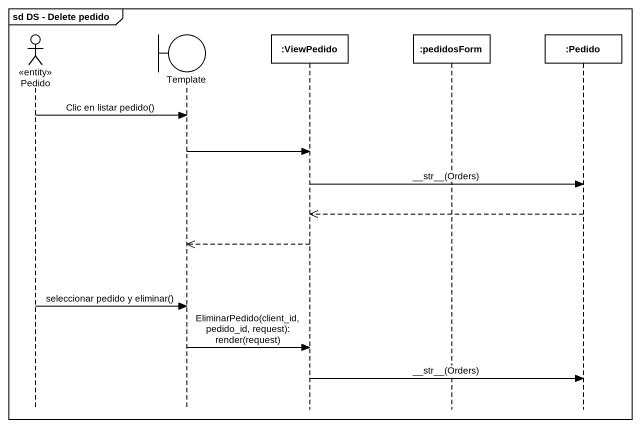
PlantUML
@startuml
mainframe sd DS - Delete pedido
hide footbox
actor Pedido <<entity>>
boundary Template
participant ":ViewPedido" as ViewPedido
participant ":pedidosForm" as pedidosForm
participant ":Pedido" as Pedido_2

Pedido -> Template : Clic en listar pedido()
Template -> ViewPedido
ViewPedido -> Pedido_2 : ~__str~__(Orders)
Pedido_2 -->> ViewPedido
ViewPedido -->> Template
Pedido -> Template : seleccionar pedido y eliminar()
Template -> ViewPedido : EliminarPedido(client_id, pedido_id, request): render(request)
ViewPedido -> Pedido_2 : ~__str~__(Orders)
@enduml
